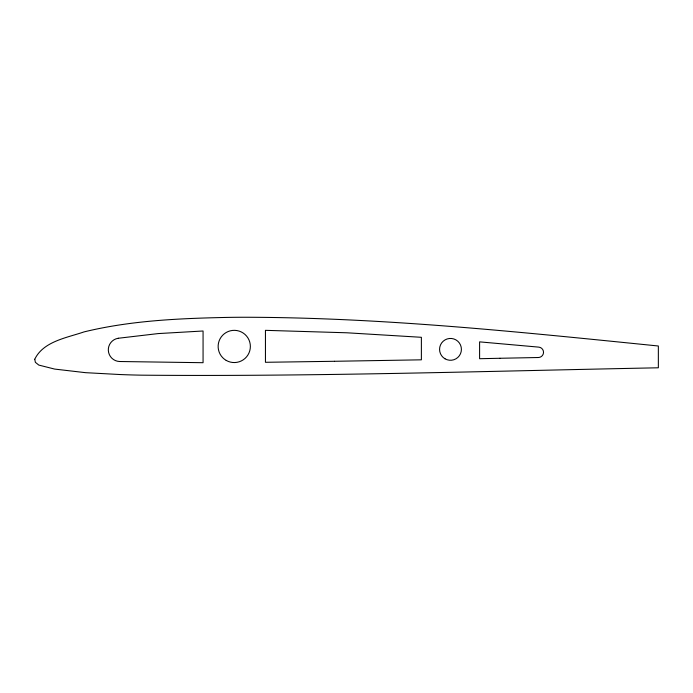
<?xml version="1.0" encoding="UTF-8"?>
<svg xmlns="http://www.w3.org/2000/svg" width="693" height="693" viewBox="0 0 693 693"><rect width="100%" height="100%" fill="white"/><g stroke="black" fill="none" stroke-linecap="round" stroke-linejoin="round"><path stroke-width="1.04" d="M34.754 359.26L35.378 362.326L38.808 365.081L54.66 369.083L85.534 372.669L120.149 374.541A962.629 962.629 0 0 0 141.355 375.164C313.712 376.715 486.044 371.179 658.35 367.792L658.35 345.998C521.95 332.259 385.308 317.715 248.068 317.264A961.46 961.46 0 0 0 226.862 317.42C179.011 318.425 130.656 320.521 83.974 331.921C66.987 337.786 43.338 341.294 34.754 359.26M118.26 338.262L118.105 338.288A11.694 11.694 0 0 0 119.577 361.512L203.066 362.708L203.066 330.994L158.177 333.584L118.26 338.262M334.528 361.287L265.445 362.292L265.445 330.336L346.829 332.787L421.379 337.3L421.379 359.823L334.528 361.287M499.965 358.272L479.599 358.714L479.599 341.866L538.782 347.132A5.197 5.197 0 0 1 543.52 352.503A5.197 5.197 0 0 1 538.4 357.51L499.965 358.272M226.195 360.403A16.112 16.112 0 0 0 250.364 346.448A16.112 16.112 0 0 0 226.195 332.493A16.112 16.112 0 0 0 226.195 360.403M445.027 358.809A10.915 10.915 0 0 0 461.408 349.359A10.915 10.915 0 0 0 445.027 339.899A10.915 10.915 0 0 0 445.027 358.809"/></g></svg>
